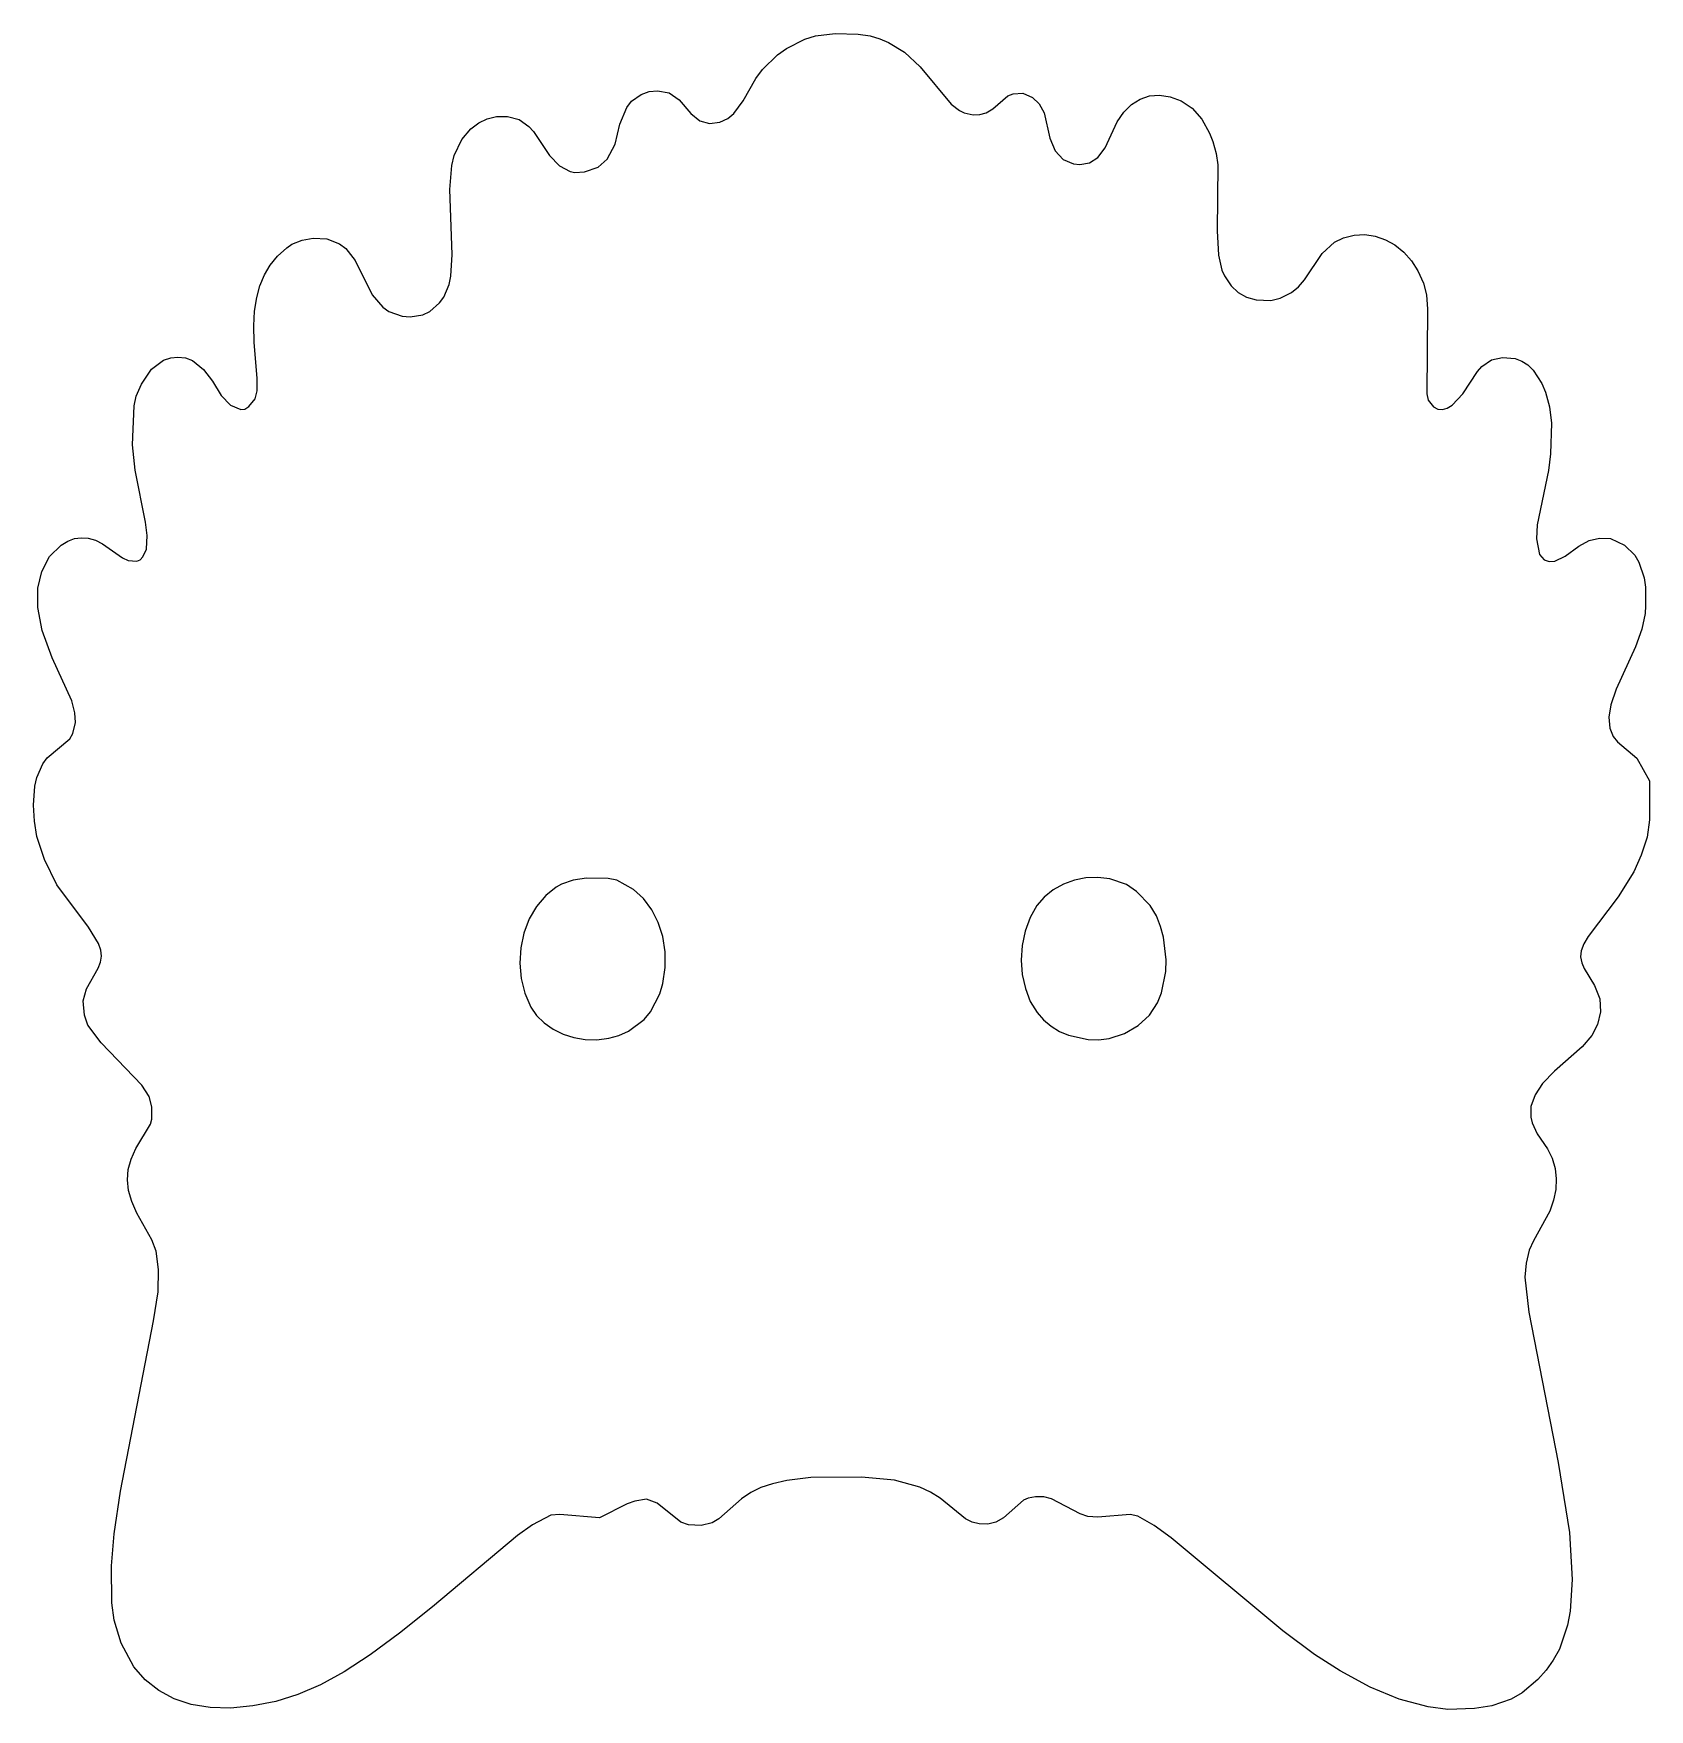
# Model space of a CAD drawing. Header units: millimetres. Extents: x 0 to 289, y 0 to 300.
import ezdxf

# ---------------------------------------------------------------- set-up
doc = ezdxf.new("R2010")
doc.units = ezdxf.units.MM
doc.layers.add('CUT', color=7, linetype='CONTINUOUS')

msp = doc.modelspace()

# ---------------------------------------------------------------- linework, layer by layer
at = {"layer": 'CUT'}
for points in [[(253.2362, 0), (249.7019, 0.4942), (244.493, 1.8744), (239.3048, 3.9803), (233.905, 6.8946), (229.3535, 9.858), (223.6496, 14.0978), (203.6782, 30.715), (200.6573, 32.9421), (197.7377, 34.6134), (196.3313, 34.8808), (190.5569, 34.3952), (188.7878, 34.5214), (187.3585, 35.0298), (182.2345, 37.6798), (180.8667, 38.0503), (179.4136, 38.0854), (178.0652, 37.8259), (177.2465, 37.4534), (173.6351, 34.2966), (172.2831, 33.5359), (170.8284, 33.1761), (169.2975, 33.2415), (168.0725, 33.5478), (166.8466, 34.1284), (162.3385, 37.8038), (160.594, 38.9131), (158.695, 39.814), (154.1677, 41.0469), (148.2281, 41.5909), (139.1391, 41.4992), (134.847, 40.9857), (132.2833, 40.4056), (130.192, 39.7357), (128.4258, 38.8651), (126.7801, 37.7255), (122.7089, 34.118), (121.4764, 33.3978), (119.511, 32.9058), (117.2688, 33.0243), (115.912, 33.554), (111.6394, 36.9523), (109.7567, 37.6221), (107.6566, 37.3058), (106.3014, 36.7973), (101.3304, 34.2771), (94.2551, 34.8803), (92.6099, 34.7613), (89.3102, 33.0632), (86.6545, 31.1411), (71.4152, 18.4008), (65.5049, 13.6481), (60.2671, 9.789), (55.6433, 6.747), (51.3916, 4.4208), (47.3511, 2.6742), (43.3658, 1.4454), (39.288, 0.646), (35.288, 0.2443), (31.6546, 0.3351), (28.2425, 0.8906), (25.1604, 1.9079), (22.4142, 3.3891), (20.0064, 5.3031), (17.9861, 7.6274), (15.6931, 11.8582), (14.4285, 15.9843), (14.0259, 19.1133), (13.965, 25.7292), (14.4246, 31.4636), (15.5839, 39.0597), (21.4996, 69.5536), (22.2885, 74.7669), (22.3501, 78.7545), (21.966, 82.0615), (21.1749, 84.0746), (18.5074, 88.8326), (17.5864, 90.9166), (17.0184, 92.9249), (16.8012, 94.8222), (16.9568, 96.6607), (17.462, 98.515), (18.3028, 100.4051), (20.958, 104.7466), (21.1639, 105.6427), (21.1622, 107.8622), (20.6895, 109.7421), (19.4155, 111.7288), (12.0923, 119.3591), (9.7396, 122.4694), (9.1188, 124.3115), (8.9079, 126.8248), (9.4766, 129.0135), (11.5453, 132.6669), (11.9744, 133.7507), (12.1596, 134.8189), (12.0453, 135.9115), (11.6187, 137.1211), (9.8344, 140.0326), (4.1997, 147.6336), (1.9716, 152.1204), (0.6124, 156.2619), (0.1527, 159.027), (0, 161.8666), (0.2439, 165.3042), (0.5953, 166.8365), (1.6671, 169.2857), (2.4607, 170.369), (6.5194, 173.7622), (7.0349, 174.6914), (7.5008, 176.6481), (7.4056, 178.3942), (6.8349, 180.5467), (3.368, 188.237), (1.5657, 193.1247), (0.7955, 197.2723), (0.7967, 200.7345), (1.4684, 203.7276), (2.8776, 206.3672), (4.9642, 208.4231), (6.1246, 209.1436), (7.3253, 209.5856), (8.5588, 209.7441), (9.7902, 209.6533), (11.0785, 209.3034), (12.3319, 208.6772), (15.9284, 206.1372), (16.9236, 205.6829), (18.4839, 205.5422), (19.0808, 205.8124), (19.5943, 206.3254), (20.2264, 207.6948), (20.367, 210.145), (20.0638, 212.5606), (18.1767, 221.8135), (17.7155, 226.4028), (17.9962, 233.3705), (18.4, 235.0701), (19.3133, 237.2627), (21.1273, 239.8961), (23.2949, 241.5109), (24.5569, 241.9382), (25.8174, 242.0935), (27.2375, 241.9693), (28.4854, 241.4403), (30.4037, 239.8576), (32.0273, 237.7748), (33.625, 235.198), (35.2479, 233.4801), (37.1269, 232.707), (37.8248, 232.7879), (38.5494, 233.2305), (39.6882, 234.6042), (40.0653, 236.0242), (40.0656, 238.2255), (39.4878, 244.7591), (39.4258, 247.6679), (39.5778, 250.3052), (39.9541, 252.7461), (40.5273, 254.8581), (41.3266, 256.8033), (42.3474, 258.5435), (43.6752, 260.1575), (45.3497, 261.6491), (46.2618, 262.2654), (48.0917, 263.0279), (50.0653, 263.3777), (52.4848, 263.2221), (54.8099, 262.3266), (55.897, 261.5346), (57.6071, 259.3971), (60.6263, 253.2415), (62.5181, 251.0139), (63.6163, 250.2574), (66.0162, 249.4133), (67.4151, 249.2952), (69.679, 249.6536), (70.9839, 250.253), (72.7011, 251.799), (73.4729, 252.7952), (74.4293, 255.0605), (74.7386, 256.5752), (74.9479, 260.4735), (74.5215, 272.066), (74.8881, 276.3927), (75.303, 278.1683), (76.6922, 281.0029), (78.322, 282.9124), (79.7214, 284.0062), (81.2308, 284.7467), (82.8754, 285.1203), (84.8754, 285.1187), (86.9556, 284.5813), (88.6973, 283.3729), (89.5173, 282.4652), (92.3495, 278.1946), (94.1792, 276.3052), (96.086, 275.3214), (96.9002, 275.1472), (98.6274, 275.214), (101.0693, 276.0861), (102.7184, 277.513), (104.1154, 280.1759), (104.9949, 283.7615), (106.2513, 286.7658), (107.0728, 287.8788), (108.8015, 289.0831), (110.209, 289.597), (111.6878, 289.753), (113.7767, 289.4042), (115.5716, 288.1514), (117.6804, 285.71), (119.3195, 284.3964), (121.0054, 283.8733), (122.8464, 284.1066), (124.323, 284.7675), (125.3916, 285.6806), (127.0498, 287.9641), (129.339, 291.9605), (130.5087, 293.5341), (133.2195, 296.1896), (134.7971, 297.3252), (138.1183, 299.0011), (139.9874, 299.5717), (143.5203, 300), (147.6152, 299.9084), (149.7983, 299.5716), (151.5052, 299.0357), (153.0817, 298.3842), (155.9474, 296.6464), (158.7482, 294.0655), (164.2619, 287.3662), (165.7962, 286.2076), (166.6111, 285.8307), (168.2394, 285.4554), (169.4251, 285.5177), (170.5543, 285.8274), (171.7346, 286.5227), (174.4616, 288.8259), (175.3862, 289.2042), (177.1068, 289.3224), (178.8389, 288.54), (180.0744, 287.4314), (180.9368, 285.831), (181.9681, 281.2512), (182.9113, 279.0187), (184.3527, 277.46), (186.2199, 276.672), (187.3174, 276.5567), (189.041, 276.8332), (190.5768, 277.8091), (191.8911, 279.546), (194.0149, 284.2201), (195.1768, 285.9343), (196.5994, 287.3011), (198.1005, 288.2525), (199.7884, 288.8336), (201.6153, 288.9612), (203.49, 288.68), (205.4412, 287.9224), (207.4275, 286.6083), (209.173, 284.654), (210.569, 282.182), (211.1408, 280.6932), (211.7538, 278.5131), (212.0314, 276.4666), (211.9399, 264.6675), (212.1247, 260.3119), (212.7405, 257.6658), (213.2489, 256.6075), (214.4425, 254.8105), (215.6754, 253.6294), (217.1766, 252.785), (218.9133, 252.3372), (221.5364, 252.189), (223.191, 252.6067), (225.2056, 253.6439), (226.4743, 254.6412), (227.5459, 255.8956), (230.7081, 260.639), (232.9429, 262.622), (234.5389, 263.4203), (236.4266, 263.9253), (238.3291, 264.0191), (240.2295, 263.7387), (242.0634, 263.0865), (243.7478, 262.1688), (245.3547, 260.8817), (246.7341, 259.3096), (247.8436, 257.5171), (248.859, 255.294), (249.3829, 253.2488), (249.5971, 250.6389), (249.4431, 235.488), (249.6853, 234.3544), (250.6598, 233.1707), (251.4325, 232.7673), (252.2363, 232.6837), (253.1002, 232.915), (253.9862, 233.4579), (255.8798, 235.4961), (258.5066, 239.5024), (259.323, 240.4074), (261.0371, 241.6002), (262.9683, 242.0353), (265.2678, 241.814), (266.4633, 241.3557), (267.5076, 240.6783), (268.4662, 239.7481), (270.0548, 237.3345), (270.679, 235.7829), (271.4278, 233.191), (271.7642, 230.2811), (271.5814, 224.7413), (271.2448, 221.7688), (269.2301, 212.0771), (269.0831, 209.5507), (269.6212, 206.7167), (270.4659, 205.7924), (271.372, 205.5063), (272.3906, 205.5633), (274.1995, 206.4391), (276.661, 208.2208), (278.5406, 209.2375), (280.39, 209.6837), (282.3383, 209.5857), (284.8153, 208.4266), (286.6784, 206.5998), (287.4255, 205.3661), (288.3417, 202.5877), (288.5962, 200.8712), (288.6264, 197.5823), (288.5298, 196.1629), (287.9518, 193.3948), (286.8086, 190.2384), (283.3619, 182.6408), (282.395, 179.8219), (282.0414, 177.6038), (282.1959, 175.6735), (282.8114, 174.1392), (283.5755, 173.2057), (287.0691, 170.2598), (289.3127, 166.2526), (289.2963, 159.2338), (288.8897, 156.1373), (287.8464, 152.9493), (286.5236, 149.9384), (283.7115, 145.476), (278.3276, 138.3903), (277.5402, 137.0275), (277.0994, 135.8184), (276.985, 134.7274), (277.1734, 133.6573), (277.6269, 132.6113), (279.4916, 129.5791), (280.4198, 127.1873), (280.5159, 124.8639), (280.0052, 122.6299), (278.9694, 120.6348), (277.2649, 118.6262), (272.3053, 114.2759), (270.1676, 112.0795), (268.8281, 110.0001), (268.0993, 107.9202), (268.0425, 106.054), (268.289, 105.0175), (269.2214, 103.0674), (271.0514, 100.38), (271.8631, 98.6723), (272.4003, 96.849), (272.6178, 94.9848), (272.5204, 93.0644), (272.1464, 91.1503), (271.4607, 89.2289), (268.5188, 83.8608), (267.7946, 82.206), (267.2174, 79.874), (267.0088, 77.4026), (267.7378, 71.1315), (272.9504, 44.2155), (274.9942, 31.7092), (275.4538, 23.2509), (275.1186, 17.5799), (274.6594, 15.0912), (273.1869, 10.7841), (272.0837, 8.7979), (270.7881, 7.0129), (269.3055, 5.379), (266.4987, 3.0009), (264.5224, 1.8421), (261.1042, 0.6438), (257.9985, 0.1833)], [(100.8533, 119.8863), (103.0127, 120.1641), (104.8158, 120.6677), (106.4946, 121.4172), (109.3177, 123.4931), (110.4786, 124.8612), (112.1495, 128.0779), (112.6933, 129.9683), (113.0893, 132.8332), (113.0634, 135.6383), (112.6399, 138.349), (111.8266, 140.8793), (110.6831, 143.1655), (109.1867, 145.1729), (107.4428, 146.7955), (104.4042, 148.4397), (102.9069, 148.7699), (99.031, 148.7982), (96.6044, 148.4735), (94.5025, 147.7122), (93.5477, 147.1715), (91.7023, 145.6776), (90.05, 143.761), (88.7354, 141.5089), (87.7945, 138.982), (87.229, 136.3572), (87.0796, 133.5864), (87.3249, 130.8726), (87.9644, 128.2184), (89.0544, 125.7234), (90.0793, 124.233), (91.3991, 122.9109), (93.0364, 121.765), (94.8142, 120.8675), (96.7582, 120.2725), (98.7476, 119.9214)], [(190.6814, 119.8864), (192.5954, 120.1322), (195.3508, 121.0055), (197.7764, 122.4176), (199.7847, 124.2777), (201.2228, 126.5139), (201.9315, 128.3028), (202.7052, 132.112), (202.7686, 134.1698), (202.3201, 138.2395), (201.7791, 140.172), (201.0389, 142.0504), (199.9022, 143.897), (197.4944, 146.4244), (195.6608, 147.6764), (192.7199, 148.6731), (190.5274, 148.9498), (188.4256, 148.8622), (186.3564, 148.4765), (184.3759, 147.7618), (182.547, 146.7301), (180.9354, 145.4156), (179.644, 143.8868), (178.4273, 141.7535), (177.5479, 139.3439), (177.0238, 136.7587), (176.8464, 134.1327), (177.0313, 131.5395), (177.5782, 129.0389), (178.4576, 126.7516), (179.6715, 124.7414), (180.8175, 123.446), (182.1786, 122.3013), (183.6792, 121.3756), (185.2789, 120.6776), (188.8229, 119.9197)]]:
    msp.add_lwpolyline(points, close=True, dxfattribs=at)

doc.saveas('drawing.dxf')
